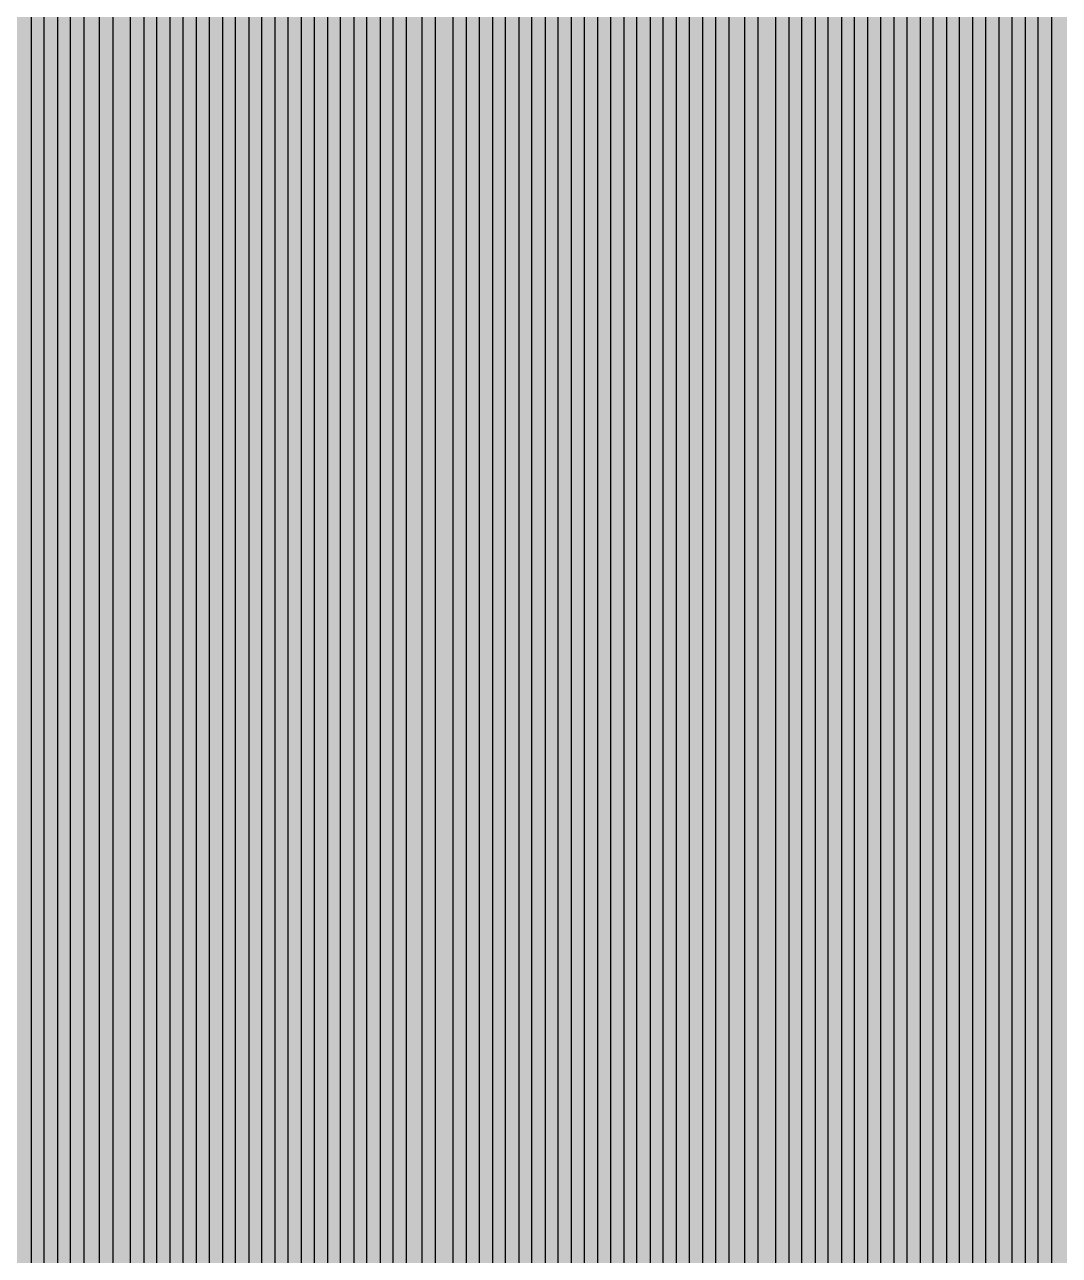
# Model space of a CAD drawing. Header units: metres. Extents: x -7240 to 10960, y -29667 to 1823.
# Drawn here: x 2694.5 to 2970.4, y -15233.6 to -14905.6 of the extents above; entities that cross this region are included whole.
import ezdxf

# ---------------------------------------------------------------- set-up
doc = ezdxf.new("R2010")
doc.units = ezdxf.units.M
doc.layers.add('Metal1', color=4, linetype='CONTINUOUS')
doc.layers.add('Polyimide', color=7, linetype='CONTINUOUS')

msp = doc.modelspace()

# ---------------------------------------------------------------- hatches: boundary and pattern name
at = {"layer": 'Polyimide'}
msp.add_hatch(color=7, dxfattribs=at).paths.add_polyline_path([(4088.45, -11806.89), (4098.72, -11851.21), (4115.58, -11893.47), (4138.63, -11932.7), (4167.35, -11967.99), (4201.08, -11998.53), (4239.03, -12023.62), (4280.35, -12042.68), (4349.18, -12073.73), (4413.2, -12113.76), (4471.26, -12162.04), (4522.3, -12217.69), (4565.39, -12279.7), (4599.74, -12346.94), (4624.73, -12418.19), (4639.91, -12492.16), (4645, -12567.5), (4639.91, -12642.84), (4624.73, -12716.8), (4599.74, -12788.06), (4565.39, -12855.3), (4522.3, -12917.31), (4471.26, -12972.96), (4413.2, -13021.24), (4349.18, -13061.27), (4280.35, -13092.32), (4239.03, -13111.38), (4201.08, -13136.47), (4167.35, -13167.01), (4138.63, -13202.3), (4115.58, -13241.52), (4098.72, -13283.78), (4088.45, -13328.11), (4085, -13373.48), (4085, -13567.5), (4099.45, -13861.55), (4142.64, -14152.77), (4214.18, -14438.35), (4313.36, -14715.55), (4439.24, -14981.69), (4590.59, -15234.21), (4765.97, -15470.68), (4963.68, -15688.82), (5181.82, -15886.53), (5418.29, -16061.91), (5670.81, -16213.26), (5936.95, -16339.14), (6214.15, -16438.32), (6499.73, -16509.85), (6790.95, -16553.05), (7085, -16567.5), (9960.38, -16567.5), (10038.79, -16571.35), (10116.45, -16582.87), (10192.6, -16601.95), (10266.52, -16628.4), (10337.49, -16661.96), (10404.83, -16702.32), (10467.89, -16749.09), (10526.06, -16801.81), (10578.78, -16859.98), (10625.55, -16923.04), (10665.91, -16990.38), (10699.48, -17061.35), (10725.93, -17135.27), (10745, -17211.43), (10756.52, -17289.08), (10760.38, -17367.5), (10760.38, -21957.3), (10721.61, -22012.91), (10685.97, -22070.59), (10653.58, -22130.14), (10624.53, -22191.39), (10598.92, -22254.16), (10576.82, -22318.25), (10558.3, -22383.46), (10543.41, -22449.6), (10532.21, -22516.46), (10524.72, -22583.84), (10520.97, -22651.53), (10520.97, -22719.32), (10524.72, -22787.01), (10532.21, -22854.38), (10543.41, -22921.24), (10558.3, -22987.38), (10576.82, -23052.6), (10598.92, -23116.68), (10624.53, -23179.45), (10653.58, -23240.71), (10685.97, -23300.26), (10721.61, -23357.93), (10760.38, -23413.54), (10760.38, -28667.5), (10756.52, -28745.91), (10745, -28823.57), (10725.93, -28899.73), (10699.48, -28973.65), (10665.91, -29044.62), (10625.55, -29111.96), (10578.78, -29175.01), (10526.06, -29233.19), (10467.89, -29285.91), (10404.83, -29332.68), (10337.49, -29373.04), (10266.52, -29406.6), (10192.6, -29433.05), (10116.45, -29452.13), (10038.79, -29463.65), (9960.38, -29467.5), (-6239.63, -29467.5), (-6318.04, -29463.65), (-6395.7, -29452.13), (-6471.85, -29433.05), (-6545.77, -29406.6), (-6616.74, -29373.04), (-6684.08, -29332.68), (-6747.14, -29285.91), (-6805.31, -29233.19), (-6858.03, -29175.01), (-6904.8, -29111.96), (-6945.16, -29044.62), (-6978.73, -28973.65), (-7005.18, -28899.73), (-7024.25, -28823.57), (-7035.77, -28745.91), (-7039.63, -28667.5), (-7039.63, -23426.32), (-6999.36, -23370.07), (-6962.33, -23311.63), (-6928.66, -23251.2), (-6898.45, -23188.96), (-6871.81, -23125.12), (-6848.81, -23059.88), (-6829.53, -22993.44), (-6814.04, -22926.02), (-6802.37, -22857.83), (-6794.57, -22789.09), (-6790.67, -22720.02), (-6790.67, -22650.84), (-6794.57, -22581.77), (-6802.37, -22513.03), (-6814.04, -22444.84), (-6829.53, -22377.42), (-6848.81, -22310.98), (-6871.81, -22245.74), (-6898.45, -22181.89), (-6928.66, -22119.66), (-6962.33, -22059.22), (-6999.36, -22000.79), (-7039.63, -21944.54), (-7039.63, -17367.5), (-7035.77, -17289.08), (-7024.25, -17211.43), (-7005.18, -17135.27), (-6978.73, -17061.35), (-6945.16, -16990.38), (-6904.8, -16923.04), (-6858.03, -16859.98), (-6805.31, -16801.81), (-6747.14, -16749.09), (-6684.08, -16702.32), (-6616.74, -16661.96), (-6545.77, -16628.4), (-6471.85, -16601.95), (-6395.7, -16582.87), (-6318.04, -16571.35), (-6239.63, -16567.5), (-3334, -16567.5), (-3039.95, -16553.05), (-2748.73, -16509.85), (-2463.15, -16438.32), (-2185.95, -16339.14), (-1919.81, -16213.26), (-1667.29, -16061.91), (-1430.82, -15886.53), (-1212.68, -15688.82), (-1014.97, -15470.68), (-839.59, -15234.21), (-688.24, -14981.69), (-562.36, -14715.55), (-463.18, -14438.35), (-391.64, -14152.77), (-348.45, -13861.55), (-334, -13567.5), (-334, -13373.48), (-337.45, -13328.11), (-347.72, -13283.78), (-364.58, -13241.52), (-387.63, -13202.3), (-416.35, -13167.01), (-450.08, -13136.47), (-488.03, -13111.38), (-529.35, -13092.32), (-529.35, -13092.32), (-598.18, -13061.27), (-662.2, -13021.24), (-720.26, -12972.96), (-771.3, -12917.31), (-814.39, -12855.3), (-848.74, -12788.06), (-873.73, -12716.8), (-888.91, -12642.84), (-894, -12567.5), (-888.91, -12492.16), (-873.73, -12418.19), (-848.74, -12346.94), (-814.39, -12279.7), (-771.3, -12217.69), (-720.26, -12162.04), (-662.2, -12113.76), (-598.18, -12073.73), (-529.35, -12042.68), (-488.03, -12023.62), (-450.08, -11998.53), (-416.35, -11967.99), (-387.63, -11932.7), (-364.58, -11893.47), (-347.72, -11851.21), (-337.45, -11806.89), (-334, -11761.52), (-334, -11074.31), (-337.45, -11028.94), (-347.72, -10984.62), (-364.58, -10942.36), (-387.63, -10903.13), (-416.35, -10867.84), (-450.08, -10837.3), (-488.03, -10812.21), (-529.35, -10793.16), (-529.35, -10793.16), (-598.18, -10762.1), (-662.2, -10722.07), (-720.26, -10673.8), (-771.3, -10618.15), (-814.39, -10556.13), (-848.74, -10488.89), (-873.73, -10417.64), (-888.91, -10343.67), (-894, -10268.33), (-888.91, -10192.99), (-873.73, -10119.03), (-848.74, -10047.77), (-814.39, -9980.53), (-771.3, -9918.52), (-720.26, -9862.87), (-662.2, -9814.59), (-598.18, -9774.56), (-529.35, -9743.51), (-488.03, -9724.45), (-450.08, -9699.36), (-416.35, -9668.82), (-387.63, -9633.53), (-364.58, -9594.31), (-347.72, -9552.05), (-337.45, -9507.72), (-334, -9462.35), (-334, -8775.14), (-337.45, -8729.78), (-347.72, -8685.45), (-364.58, -8643.19), (-387.63, -8603.96), (-416.35, -8568.68), (-450.08, -8538.14), (-488.03, -8513.05), (-529.35, -8493.99), (-529.35, -8493.99), (-598.18, -8462.94), (-662.2, -8422.91), (-720.26, -8374.63), (-771.3, -8318.98), (-814.39, -8256.97), (-848.74, -8189.73), (-873.73, -8118.47), (-888.91, -8044.5), (-894, -7969.17), (-888.91, -7893.83), (-873.73, -7819.86), (-848.74, -7748.61), (-814.39, -7681.36), (-771.3, -7619.35), (-720.26, -7563.7), (-662.2, -7515.42), (-598.18, -7475.4), (-529.35, -7444.34), (-529.35, -7444.34), (-488.03, -7425.28), (-450.08, -7400.2), (-416.35, -7369.66), (-387.63, -7334.37), (-364.58, -7295.14), (-347.72, -7252.88), (-337.45, -7208.56), (-334, -7163.19), (-334, -6475.98), (-337.45, -6430.61), (-347.72, -6386.29), (-364.58, -6344.02), (-387.63, -6304.8), (-416.35, -6269.51), (-450.08, -6238.97), (-488.03, -6213.88), (-529.35, -6194.82), (-529.35, -6194.82), (-598.18, -6163.77), (-662.2, -6123.74), (-720.26, -6075.46), (-771.3, -6019.81), (-814.39, -5957.8), (-848.74, -5890.56), (-873.73, -5819.31), (-888.91, -5745.34), (-894, -5670), (-888.91, -5594.66), (-873.73, -5520.69), (-848.74, -5449.44), (-814.39, -5382.2), (-771.3, -5320.19), (-720.26, -5264.54), (-662.2, -5216.26), (-598.18, -5176.23), (-529.35, -5145.18), (-529.35, -5145.18), (-488.03, -5126.12), (-450.08, -5101.03), (-416.35, -5070.49), (-387.63, -5035.2), (-364.58, -4995.98), (-347.72, -4953.71), (-337.45, -4909.39), (-334, -4864.02), (-334, 380), (-334, 1522.5), (-289, 1522.5), (-288.78, 1515.63), (-288.1, 1508.79), (-286.98, 1502.02), (-285.42, 1495.32), (-283.43, 1488.75), (-281.01, 1482.32), (-278.17, 1476.06), (-274.93, 1470), (-271.3, 1464.17), (-267.3, 1458.58), (-262.94, 1453.27), (-258.25, 1448.25), (-253.23, 1443.56), (-247.92, 1439.2), (-242.33, 1435.2), (-236.5, 1431.57), (-230.44, 1428.33), (-224.18, 1425.49), (-217.75, 1423.07), (-211.18, 1421.08), (-204.48, 1419.52), (-197.71, 1418.4), (-190.87, 1417.72), (-184, 1417.5), (-177.13, 1417.72), (-170.29, 1418.4), (-163.52, 1419.52), (-156.82, 1421.08), (-150.25, 1423.07), (-143.82, 1425.49), (-137.56, 1428.33), (-131.5, 1431.57), (-125.67, 1435.2), (-120.08, 1439.2), (-114.77, 1443.56), (-109.75, 1448.25), (-105.06, 1453.27), (-100.7, 1458.58), (-96.7, 1464.17), (-93.07, 1470), (-89.83, 1476.06), (-86.99, 1482.32), (-84.57, 1488.75), (-82.58, 1495.32), (-81.02, 1502.02), (-79.9, 1508.79), (-79.22, 1515.63), (-79, 1522.5), (1786, 1522.5), (3835, 1522.5), (3835.21, 1529.04), (3835.86, 1535.55), (3836.92, 1542.01), (3838.41, 1548.38), (3840.31, 1554.64), (3842.61, 1560.77), (3845.31, 1566.73), (3848.4, 1572.5), (3851.85, 1578.06), (3855.66, 1583.38), (3859.82, 1588.43), (3864.29, 1593.21), (3869.07, 1597.68), (3874.12, 1601.84), (3879.44, 1605.65), (3885, 1609.1), (3890.77, 1612.19), (3896.73, 1614.89), (3902.86, 1617.19), (3909.12, 1619.09), (3915.49, 1620.58), (3921.95, 1621.64), (3928.46, 1622.29), (3935, 1622.5), (3941.54, 1622.29), (3948.05, 1621.64), (3954.51, 1620.58), (3960.88, 1619.09), (3967.14, 1617.19), (3973.27, 1614.89), (3979.23, 1612.19), (3985, 1609.1), (3990.56, 1605.65), (3995.88, 1601.84), (4000.93, 1597.68), (4005.71, 1593.21), (4010.18, 1588.43), (4014.34, 1583.38), (4018.15, 1578.06), (4021.6, 1572.5), (4024.69, 1566.73), (4027.39, 1560.77), (4029.69, 1554.64), (4031.59, 1548.38), (4033.08, 1542.01), (4034.14, 1535.55), (4034.79, 1529.04), (4035, 1522.5), (4085, 1522.5), (4085, 380), (4085, 330), (4085, -4864.02), (4088.45, -4909.39), (4098.72, -4953.71), (4115.58, -4995.98), (4138.63, -5035.2), (4167.35, -5070.49), (4201.08, -5101.03), (4239.03, -5126.12), (4280.35, -5145.18), (4280.35, -5145.18), (4349.18, -5176.23), (4413.2, -5216.26), (4471.26, -5264.54), (4522.3, -5320.19), (4565.39, -5382.2), (4599.74, -5449.44), (4624.73, -5520.69), (4639.91, -5594.66), (4645, -5670), (4639.91, -5745.34), (4624.73, -5819.31), (4599.74, -5890.56), (4565.39, -5957.8), (4522.3, -6019.81), (4471.26, -6075.46), (4413.2, -6123.74), (4349.18, -6163.77), (4280.35, -6194.82), (4239.03, -6213.88), (4201.08, -6238.97), (4167.35, -6269.51), (4138.63, -6304.8), (4115.58, -6344.02), (4098.72, -6386.29), (4088.45, -6430.61), (4085, -6475.98), (4085, -11761.52), (4088.45, -11806.89)])

# ---------------------------------------------------------------- linework, layer by layer
at = {"layer": 'Metal1'}
for points in [[(2696.25, -14889.99), (2696.25, -14912.85), (2696.25, -14935.71), (2696.25, -14958.56), (2696.25, -14981.42), (2696.25, -15004.28), (2696.25, -15027.13), (2696.25, -15049.99), (2696.25, -15072.85), (2696.25, -15095.7), (2696.25, -15118.56), (2696.25, -15141.42), (2696.25, -15164.27), (2696.25, -15187.13), (2696.25, -15209.99), (2696.25, -15232.85), (2696.25, -15255.7)], [(2699.75, -15255.7), (2699.75, -15232.85), (2699.75, -15209.99), (2699.75, -15187.13), (2699.75, -15164.27), (2699.75, -15141.42), (2699.75, -15118.56), (2699.75, -15095.7), (2699.75, -15072.85), (2699.75, -15049.99), (2699.75, -15027.13), (2699.75, -15004.28), (2699.75, -14981.42), (2699.75, -14958.56), (2699.75, -14935.71), (2699.75, -14912.85), (2699.75, -14889.99)], [(2703.25, -14889.99), (2703.25, -14912.85), (2703.25, -14935.71), (2703.25, -14958.56), (2703.25, -14981.42), (2703.25, -15004.28), (2703.25, -15027.13), (2703.25, -15049.99), (2703.25, -15072.85), (2703.25, -15095.7), (2703.25, -15118.56), (2703.25, -15141.42), (2703.25, -15164.27), (2703.25, -15187.13), (2703.25, -15209.99), (2703.25, -15232.85), (2703.25, -15255.7)], [(2706.75, -15255.7), (2706.75, -15232.85), (2706.75, -15209.99), (2706.75, -15187.13), (2706.75, -15164.27), (2706.75, -15141.42), (2706.75, -15118.56), (2706.75, -15095.7), (2706.75, -15072.85), (2706.75, -15049.99), (2706.75, -15027.13), (2706.75, -15004.28), (2706.75, -14981.42), (2706.75, -14958.56), (2706.75, -14935.71), (2706.75, -14912.85), (2706.75, -14889.99)], [(2710.25, -14889.99), (2710.25, -14912.85), (2710.25, -14935.71), (2710.25, -14958.56), (2710.25, -14981.42), (2710.25, -15004.28), (2710.25, -15027.13), (2710.25, -15049.99), (2710.25, -15072.85), (2710.25, -15095.7), (2710.25, -15118.56), (2710.25, -15141.42), (2710.25, -15164.27), (2710.25, -15187.13), (2710.25, -15209.99), (2710.25, -15232.85), (2710.25, -15255.7)], [(2714.5, -15255.7), (2714.5, -15232.85), (2714.5, -15209.99), (2714.5, -15187.13), (2714.5, -15164.27), (2714.5, -15141.42), (2714.5, -15118.56), (2714.5, -15095.7), (2714.5, -15072.85), (2714.5, -15049.99), (2714.5, -15027.13), (2714.5, -15004.28), (2714.5, -14981.42), (2714.5, -14958.56), (2714.5, -14935.71), (2714.5, -14912.85), (2714.5, -14889.99)], [(2718, -14889.99), (2718, -14912.85), (2718, -14935.71), (2718, -14958.56), (2718, -14981.42), (2718, -15004.28), (2718, -15027.13), (2718, -15049.99), (2718, -15072.85), (2718, -15095.7), (2718, -15118.56), (2718, -15141.42), (2718, -15164.27), (2718, -15187.13), (2718, -15209.99), (2718, -15232.85), (2718, -15255.7)], [(2722.75, -15255.7), (2722.75, -15232.85), (2722.75, -15209.99), (2722.75, -15187.13), (2722.75, -15164.27), (2722.75, -15141.42), (2722.75, -15118.56), (2722.75, -15095.7), (2722.75, -15072.85), (2722.75, -15049.99), (2722.75, -15027.13), (2722.75, -15004.28), (2722.75, -14981.42), (2722.75, -14958.56), (2722.75, -14935.71), (2722.75, -14912.85), (2722.75, -14889.99)], [(2726.25, -14889.99), (2726.25, -14912.85), (2726.25, -14935.71), (2726.25, -14958.56), (2726.25, -14981.42), (2726.25, -15004.28), (2726.25, -15027.13), (2726.25, -15049.99), (2726.25, -15072.85), (2726.25, -15095.7), (2726.25, -15118.56), (2726.25, -15141.42), (2726.25, -15164.27), (2726.25, -15187.13), (2726.25, -15209.99), (2726.25, -15232.85), (2726.25, -15255.7)], [(2729.75, -15255.7), (2729.75, -15232.85), (2729.75, -15209.99), (2729.75, -15187.13), (2729.75, -15164.27), (2729.75, -15141.42), (2729.75, -15118.56), (2729.75, -15095.7), (2729.75, -15072.85), (2729.75, -15049.99), (2729.75, -15027.13), (2729.75, -15004.28), (2729.75, -14981.42), (2729.75, -14958.56), (2729.75, -14935.71), (2729.75, -14912.85), (2729.75, -14889.99)], [(2733.25, -14889.99), (2733.25, -14912.85), (2733.25, -14935.71), (2733.25, -14958.56), (2733.25, -14981.42), (2733.25, -15004.28), (2733.25, -15027.13), (2733.25, -15049.99), (2733.25, -15072.85), (2733.25, -15095.7), (2733.25, -15118.56), (2733.25, -15141.42), (2733.25, -15164.27), (2733.25, -15187.13), (2733.25, -15209.99), (2733.25, -15232.85), (2733.25, -15255.7)], [(2736.75, -15255.7), (2736.75, -15232.85), (2736.75, -15209.99), (2736.75, -15187.13), (2736.75, -15164.27), (2736.75, -15141.42), (2736.75, -15118.56), (2736.75, -15095.7), (2736.75, -15072.85), (2736.75, -15049.99), (2736.75, -15027.13), (2736.75, -15004.28), (2736.75, -14981.42), (2736.75, -14958.56), (2736.75, -14935.71), (2736.75, -14912.85), (2736.75, -14889.99)], [(2740.25, -14889.99), (2740.25, -14912.85), (2740.25, -14935.71), (2740.25, -14958.56), (2740.25, -14981.42), (2740.25, -15004.28), (2740.25, -15027.13), (2740.25, -15049.99), (2740.25, -15072.85), (2740.25, -15095.7), (2740.25, -15118.56), (2740.25, -15141.42), (2740.25, -15164.27), (2740.25, -15187.13), (2740.25, -15209.99), (2740.25, -15232.85), (2740.25, -15255.7)], [(2743.75, -15255.7), (2743.75, -15232.85), (2743.75, -15209.99), (2743.75, -15187.13), (2743.75, -15164.27), (2743.75, -15141.42), (2743.75, -15118.56), (2743.75, -15095.7), (2743.75, -15072.85), (2743.75, -15049.99), (2743.75, -15027.13), (2743.75, -15004.28), (2743.75, -14981.42), (2743.75, -14958.56), (2743.75, -14935.71), (2743.75, -14912.85), (2743.75, -14889.99)], [(2747.25, -14889.99), (2747.25, -14912.85), (2747.25, -14935.71), (2747.25, -14958.56), (2747.25, -14981.42), (2747.25, -15004.28), (2747.25, -15027.13), (2747.25, -15049.99), (2747.25, -15072.85), (2747.25, -15095.7), (2747.25, -15118.56), (2747.25, -15141.42), (2747.25, -15164.27), (2747.25, -15187.13), (2747.25, -15209.99), (2747.25, -15232.85), (2747.25, -15255.7)], [(2750.75, -15255.7), (2750.75, -15232.85), (2750.75, -15209.99), (2750.75, -15187.13), (2750.75, -15164.27), (2750.75, -15141.42), (2750.75, -15118.56), (2750.75, -15095.7), (2750.75, -15072.85), (2750.75, -15049.99), (2750.75, -15027.13), (2750.75, -15004.28), (2750.75, -14981.42), (2750.75, -14958.56), (2750.75, -14935.71), (2750.75, -14912.85), (2750.75, -14889.99)], [(2754.25, -14889.99), (2754.25, -14912.85), (2754.25, -14935.71), (2754.25, -14958.56), (2754.25, -14981.42), (2754.25, -15004.28), (2754.25, -15027.13), (2754.25, -15049.99), (2754.25, -15072.85), (2754.25, -15095.7), (2754.25, -15118.56), (2754.25, -15141.42), (2754.25, -15164.27), (2754.25, -15187.13), (2754.25, -15209.99), (2754.25, -15232.85), (2754.25, -15255.7)], [(2757.75, -15255.7), (2757.75, -15232.85), (2757.75, -15209.99), (2757.75, -15187.13), (2757.75, -15164.27), (2757.75, -15141.42), (2757.75, -15118.56), (2757.75, -15095.7), (2757.75, -15072.85), (2757.75, -15049.99), (2757.75, -15027.13), (2757.75, -15004.28), (2757.75, -14981.42), (2757.75, -14958.56), (2757.75, -14935.71), (2757.75, -14912.85), (2757.75, -14889.99)], [(2761.25, -14889.99), (2761.25, -14912.85), (2761.25, -14935.71), (2761.25, -14958.56), (2761.25, -14981.42), (2761.25, -15004.28), (2761.25, -15027.13), (2761.25, -15049.99), (2761.25, -15072.85), (2761.25, -15095.7), (2761.25, -15118.56), (2761.25, -15141.42), (2761.25, -15164.27), (2761.25, -15187.13), (2761.25, -15209.99), (2761.25, -15232.85), (2761.25, -15255.7)], [(2764.75, -15255.7), (2764.75, -15232.85), (2764.75, -15209.99), (2764.75, -15187.13), (2764.75, -15164.27), (2764.75, -15141.42), (2764.75, -15118.56), (2764.75, -15095.7), (2764.75, -15072.85), (2764.75, -15049.99), (2764.75, -15027.13), (2764.75, -15004.28), (2764.75, -14981.42), (2764.75, -14958.56), (2764.75, -14935.71), (2764.75, -14912.85), (2764.75, -14889.99)], [(2768.25, -14889.99), (2768.25, -14912.85), (2768.25, -14935.71), (2768.25, -14958.56), (2768.25, -14981.42), (2768.25, -15004.28), (2768.25, -15027.13), (2768.25, -15049.99), (2768.25, -15072.85), (2768.25, -15095.7), (2768.25, -15118.56), (2768.25, -15141.42), (2768.25, -15164.27), (2768.25, -15187.13), (2768.25, -15209.99), (2768.25, -15232.85), (2768.25, -15255.7)], [(2771.75, -15255.7), (2771.75, -15232.85), (2771.75, -15209.99), (2771.75, -15187.13), (2771.75, -15164.27), (2771.75, -15141.42), (2771.75, -15118.56), (2771.75, -15095.7), (2771.75, -15072.85), (2771.75, -15049.99), (2771.75, -15027.13), (2771.75, -15004.28), (2771.75, -14981.42), (2771.75, -14958.56), (2771.75, -14935.71), (2771.75, -14912.85), (2771.75, -14889.99)], [(2775.25, -14889.99), (2775.25, -14912.85), (2775.25, -14935.71), (2775.25, -14958.56), (2775.25, -14981.42), (2775.25, -15004.28), (2775.25, -15027.13), (2775.25, -15049.99), (2775.25, -15072.85), (2775.25, -15095.7), (2775.25, -15118.56), (2775.25, -15141.42), (2775.25, -15164.27), (2775.25, -15187.13), (2775.25, -15209.99), (2775.25, -15232.85), (2775.25, -15255.7)], [(2778.75, -15255.7), (2778.75, -15232.85), (2778.75, -15209.99), (2778.75, -15187.13), (2778.75, -15164.27), (2778.75, -15141.42), (2778.75, -15118.56), (2778.75, -15095.7), (2778.75, -15072.85), (2778.75, -15049.99), (2778.75, -15027.13), (2778.75, -15004.28), (2778.75, -14981.42), (2778.75, -14958.56), (2778.75, -14935.71), (2778.75, -14912.85), (2778.75, -14889.99)], [(2782.25, -14889.99), (2782.25, -14912.85), (2782.25, -14935.71), (2782.25, -14958.56), (2782.25, -14981.42), (2782.25, -15004.28), (2782.25, -15027.13), (2782.25, -15049.99), (2782.25, -15072.85), (2782.25, -15095.7), (2782.25, -15118.56), (2782.25, -15141.42), (2782.25, -15164.27), (2782.25, -15187.13), (2782.25, -15209.99), (2782.25, -15232.85), (2782.25, -15255.7)], [(2785.75, -15255.7), (2785.75, -15232.85), (2785.75, -15209.99), (2785.75, -15187.13), (2785.75, -15164.27), (2785.75, -15141.42), (2785.75, -15118.56), (2785.75, -15095.7), (2785.75, -15072.85), (2785.75, -15049.99), (2785.75, -15027.13), (2785.75, -15004.28), (2785.75, -14981.42), (2785.75, -14958.56), (2785.75, -14935.71), (2785.75, -14912.85), (2785.75, -14889.99)], [(2789.25, -14889.99), (2789.25, -14912.85), (2789.25, -14935.71), (2789.25, -14958.56), (2789.25, -14981.42), (2789.25, -15004.28), (2789.25, -15027.13), (2789.25, -15049.99), (2789.25, -15072.85), (2789.25, -15095.7), (2789.25, -15118.56), (2789.25, -15141.42), (2789.25, -15164.27), (2789.25, -15187.13), (2789.25, -15209.99), (2789.25, -15232.85), (2789.25, -15255.7)], [(2792.75, -15255.7), (2792.75, -15232.85), (2792.75, -15209.99), (2792.75, -15187.13), (2792.75, -15164.27), (2792.75, -15141.42), (2792.75, -15118.56), (2792.75, -15095.7), (2792.75, -15072.85), (2792.75, -15049.99), (2792.75, -15027.13), (2792.75, -15004.28), (2792.75, -14981.42), (2792.75, -14958.56), (2792.75, -14935.71), (2792.75, -14912.85), (2792.75, -14889.99)], [(2796.25, -14889.99), (2796.25, -14912.85), (2796.25, -14935.71), (2796.25, -14958.56), (2796.25, -14981.42), (2796.25, -15004.28), (2796.25, -15027.13), (2796.25, -15049.99), (2796.25, -15072.85), (2796.25, -15095.7), (2796.25, -15118.56), (2796.25, -15141.42), (2796.25, -15164.27), (2796.25, -15187.13), (2796.25, -15209.99), (2796.25, -15232.85), (2796.25, -15255.7)], [(2800.5, -15255.7), (2800.5, -15232.85), (2800.5, -15209.99), (2800.5, -15187.13), (2800.5, -15164.27), (2800.5, -15141.42), (2800.5, -15118.56), (2800.5, -15095.7), (2800.5, -15072.85), (2800.5, -15049.99), (2800.5, -15027.13), (2800.5, -15004.28), (2800.5, -14981.42), (2800.5, -14958.56), (2800.5, -14935.71), (2800.5, -14912.85), (2800.5, -14889.99)], [(2804, -14889.99), (2804, -14912.85), (2804, -14935.71), (2804, -14958.56), (2804, -14981.42), (2804, -15004.28), (2804, -15027.13), (2804, -15049.99), (2804, -15072.85), (2804, -15095.7), (2804, -15118.56), (2804, -15141.42), (2804, -15164.27), (2804, -15187.13), (2804, -15209.99), (2804, -15232.85), (2804, -15255.7)], [(2808.75, -15255.7), (2808.75, -15232.85), (2808.75, -15209.99), (2808.75, -15187.13), (2808.75, -15164.27), (2808.75, -15141.42), (2808.75, -15118.56), (2808.75, -15095.7), (2808.75, -15072.85), (2808.75, -15049.99), (2808.75, -15027.13), (2808.75, -15004.28), (2808.75, -14981.42), (2808.75, -14958.56), (2808.75, -14935.71), (2808.75, -14912.85), (2808.75, -14889.99)], [(2812.25, -14889.99), (2812.25, -14912.85), (2812.25, -14935.71), (2812.25, -14958.56), (2812.25, -14981.42), (2812.25, -15004.28), (2812.25, -15027.13), (2812.25, -15049.99), (2812.25, -15072.85), (2812.25, -15095.7), (2812.25, -15118.56), (2812.25, -15141.42), (2812.25, -15164.27), (2812.25, -15187.13), (2812.25, -15209.99), (2812.25, -15232.85), (2812.25, -15255.7)], [(2815.75, -15255.7), (2815.75, -15232.85), (2815.75, -15209.99), (2815.75, -15187.13), (2815.75, -15164.27), (2815.75, -15141.42), (2815.75, -15118.56), (2815.75, -15095.7), (2815.75, -15072.85), (2815.75, -15049.99), (2815.75, -15027.13), (2815.75, -15004.28), (2815.75, -14981.42), (2815.75, -14958.56), (2815.75, -14935.71), (2815.75, -14912.85), (2815.75, -14889.99)], [(2819.25, -14889.99), (2819.25, -14912.85), (2819.25, -14935.71), (2819.25, -14958.56), (2819.25, -14981.42), (2819.25, -15004.28), (2819.25, -15027.13), (2819.25, -15049.99), (2819.25, -15072.85), (2819.25, -15095.7), (2819.25, -15118.56), (2819.25, -15141.42), (2819.25, -15164.27), (2819.25, -15187.13), (2819.25, -15209.99), (2819.25, -15232.85), (2819.25, -15255.7)], [(2822.75, -15255.7), (2822.75, -15232.85), (2822.75, -15209.99), (2822.75, -15187.13), (2822.75, -15164.27), (2822.75, -15141.42), (2822.75, -15118.56), (2822.75, -15095.7), (2822.75, -15072.85), (2822.75, -15049.99), (2822.75, -15027.13), (2822.75, -15004.28), (2822.75, -14981.42), (2822.75, -14958.56), (2822.75, -14935.71), (2822.75, -14912.85), (2822.75, -14889.99)], [(2826.25, -14889.99), (2826.25, -14912.85), (2826.25, -14935.71), (2826.25, -14958.56), (2826.25, -14981.42), (2826.25, -15004.28), (2826.25, -15027.13), (2826.25, -15049.99), (2826.25, -15072.85), (2826.25, -15095.7), (2826.25, -15118.56), (2826.25, -15141.42), (2826.25, -15164.27), (2826.25, -15187.13), (2826.25, -15209.99), (2826.25, -15232.85), (2826.25, -15255.7)], [(2829.75, -15255.7), (2829.75, -15232.85), (2829.75, -15209.99), (2829.75, -15187.13), (2829.75, -15164.27), (2829.75, -15141.42), (2829.75, -15118.56), (2829.75, -15095.7), (2829.75, -15072.85), (2829.75, -15049.99), (2829.75, -15027.13), (2829.75, -15004.28), (2829.75, -14981.42), (2829.75, -14958.56), (2829.75, -14935.71), (2829.75, -14912.85), (2829.75, -14889.99)], [(2833.25, -14889.99), (2833.25, -14912.85), (2833.25, -14935.71), (2833.25, -14958.56), (2833.25, -14981.42), (2833.25, -15004.28), (2833.25, -15027.13), (2833.25, -15049.99), (2833.25, -15072.85), (2833.25, -15095.7), (2833.25, -15118.56), (2833.25, -15141.42), (2833.25, -15164.27), (2833.25, -15187.13), (2833.25, -15209.99), (2833.25, -15232.85), (2833.25, -15255.7)], [(2836.75, -15255.7), (2836.75, -15232.85), (2836.75, -15209.99), (2836.75, -15187.13), (2836.75, -15164.27), (2836.75, -15141.42), (2836.75, -15118.56), (2836.75, -15095.7), (2836.75, -15072.85), (2836.75, -15049.99), (2836.75, -15027.13), (2836.75, -15004.28), (2836.75, -14981.42), (2836.75, -14958.56), (2836.75, -14935.71), (2836.75, -14912.85), (2836.75, -14889.99)], [(2840.25, -14889.99), (2840.25, -14912.85), (2840.25, -14935.71), (2840.25, -14958.56), (2840.25, -14981.42), (2840.25, -15004.28), (2840.25, -15027.13), (2840.25, -15049.99), (2840.25, -15072.85), (2840.25, -15095.7), (2840.25, -15118.56), (2840.25, -15141.42), (2840.25, -15164.27), (2840.25, -15187.13), (2840.25, -15209.99), (2840.25, -15232.85), (2840.25, -15255.7)], [(2843.75, -15255.7), (2843.75, -15232.85), (2843.75, -15209.99), (2843.75, -15187.13), (2843.75, -15164.27), (2843.75, -15141.42), (2843.75, -15118.56), (2843.75, -15095.7), (2843.75, -15072.85), (2843.75, -15049.99), (2843.75, -15027.13), (2843.75, -15004.28), (2843.75, -14981.42), (2843.75, -14958.56), (2843.75, -14935.71), (2843.75, -14912.85), (2843.75, -14889.99)], [(2847.25, -14889.99), (2847.25, -14912.85), (2847.25, -14935.71), (2847.25, -14958.56), (2847.25, -14981.42), (2847.25, -15004.28), (2847.25, -15027.13), (2847.25, -15049.99), (2847.25, -15072.85), (2847.25, -15095.7), (2847.25, -15118.56), (2847.25, -15141.42), (2847.25, -15164.27), (2847.25, -15187.13), (2847.25, -15209.99), (2847.25, -15232.85), (2847.25, -15255.7)], [(2850.75, -15255.7), (2850.75, -15232.85), (2850.75, -15209.99), (2850.75, -15187.13), (2850.75, -15164.27), (2850.75, -15141.42), (2850.75, -15118.56), (2850.75, -15095.7), (2850.75, -15072.85), (2850.75, -15049.99), (2850.75, -15027.13), (2850.75, -15004.28), (2850.75, -14981.42), (2850.75, -14958.56), (2850.75, -14935.71), (2850.75, -14912.85), (2850.75, -14889.99)], [(2854.25, -14889.99), (2854.25, -14912.85), (2854.25, -14935.71), (2854.25, -14958.56), (2854.25, -14981.42), (2854.25, -15004.28), (2854.25, -15027.13), (2854.25, -15049.99), (2854.25, -15072.85), (2854.25, -15095.7), (2854.25, -15118.56), (2854.25, -15141.42), (2854.25, -15164.27), (2854.25, -15187.13), (2854.25, -15209.99), (2854.25, -15232.85), (2854.25, -15255.7)], [(2857.75, -15255.7), (2857.75, -15232.85), (2857.75, -15209.99), (2857.75, -15187.13), (2857.75, -15164.27), (2857.75, -15141.42), (2857.75, -15118.56), (2857.75, -15095.7), (2857.75, -15072.85), (2857.75, -15049.99), (2857.75, -15027.13), (2857.75, -15004.28), (2857.75, -14981.42), (2857.75, -14958.56), (2857.75, -14935.71), (2857.75, -14912.85), (2857.75, -14889.99)], [(2861.25, -14889.99), (2861.25, -14912.85), (2861.25, -14935.71), (2861.25, -14958.56), (2861.25, -14981.42), (2861.25, -15004.28), (2861.25, -15027.13), (2861.25, -15049.99), (2861.25, -15072.85), (2861.25, -15095.7), (2861.25, -15118.56), (2861.25, -15141.42), (2861.25, -15164.27), (2861.25, -15187.13), (2861.25, -15209.99), (2861.25, -15232.85), (2861.25, -15255.7)], [(2864.75, -15255.7), (2864.75, -15232.85), (2864.75, -15209.99), (2864.75, -15187.13), (2864.75, -15164.27), (2864.75, -15141.42), (2864.75, -15118.56), (2864.75, -15095.7), (2864.75, -15072.85), (2864.75, -15049.99), (2864.75, -15027.13), (2864.75, -15004.28), (2864.75, -14981.42), (2864.75, -14958.56), (2864.75, -14935.71), (2864.75, -14912.85), (2864.75, -14889.99)], [(2868.25, -14889.99), (2868.25, -14912.85), (2868.25, -14935.71), (2868.25, -14958.56), (2868.25, -14981.42), (2868.25, -15004.28), (2868.25, -15027.13), (2868.25, -15049.99), (2868.25, -15072.85), (2868.25, -15095.7), (2868.25, -15118.56), (2868.25, -15141.42), (2868.25, -15164.27), (2868.25, -15187.13), (2868.25, -15209.99), (2868.25, -15232.85), (2868.25, -15255.7)], [(2871.75, -15255.7), (2871.75, -15232.85), (2871.75, -15209.99), (2871.75, -15187.13), (2871.75, -15164.27), (2871.75, -15141.42), (2871.75, -15118.56), (2871.75, -15095.7), (2871.75, -15072.85), (2871.75, -15049.99), (2871.75, -15027.13), (2871.75, -15004.28), (2871.75, -14981.42), (2871.75, -14958.56), (2871.75, -14935.71), (2871.75, -14912.85), (2871.75, -14889.99)], [(2875.25, -14889.99), (2875.25, -14912.85), (2875.25, -14935.71), (2875.25, -14958.56), (2875.25, -14981.42), (2875.25, -15004.28), (2875.25, -15027.13), (2875.25, -15049.99), (2875.25, -15072.85), (2875.25, -15095.7), (2875.25, -15118.56), (2875.25, -15141.42), (2875.25, -15164.27), (2875.25, -15187.13), (2875.25, -15209.99), (2875.25, -15232.85), (2875.25, -15255.7)], [(2878.75, -15255.7), (2878.75, -15232.85), (2878.75, -15209.99), (2878.75, -15187.13), (2878.75, -15164.27), (2878.75, -15141.42), (2878.75, -15118.56), (2878.75, -15095.7), (2878.75, -15072.85), (2878.75, -15049.99), (2878.75, -15027.13), (2878.75, -15004.28), (2878.75, -14981.42), (2878.75, -14958.56), (2878.75, -14935.71), (2878.75, -14912.85), (2878.75, -14889.99)], [(2882.25, -14889.99), (2882.25, -14912.85), (2882.25, -14935.71), (2882.25, -14958.56), (2882.25, -14981.42), (2882.25, -15004.28), (2882.25, -15027.13), (2882.25, -15049.99), (2882.25, -15072.85), (2882.25, -15095.7), (2882.25, -15118.56), (2882.25, -15141.42), (2882.25, -15164.27), (2882.25, -15187.13), (2882.25, -15209.99), (2882.25, -15232.85), (2882.25, -15255.7)], [(2886.5, -15255.7), (2886.5, -15232.85), (2886.5, -15209.99), (2886.5, -15187.13), (2886.5, -15164.27), (2886.5, -15141.42), (2886.5, -15118.56), (2886.5, -15095.7), (2886.5, -15072.85), (2886.5, -15049.99), (2886.5, -15027.13), (2886.5, -15004.28), (2886.5, -14981.42), (2886.5, -14958.56), (2886.5, -14935.71), (2886.5, -14912.85), (2886.5, -14889.99)], [(2890, -14889.99), (2890, -14912.85), (2890, -14935.71), (2890, -14958.56), (2890, -14981.42), (2890, -15004.28), (2890, -15027.13), (2890, -15049.99), (2890, -15072.85), (2890, -15095.7), (2890, -15118.56), (2890, -15141.42), (2890, -15164.27), (2890, -15187.13), (2890, -15209.99), (2890, -15232.85), (2890, -15255.7)], [(2894.75, -15255.7), (2894.75, -15232.85), (2894.75, -15209.99), (2894.75, -15187.13), (2894.75, -15164.27), (2894.75, -15141.42), (2894.75, -15118.56), (2894.75, -15095.7), (2894.75, -15072.85), (2894.75, -15049.99), (2894.75, -15027.13), (2894.75, -15004.28), (2894.75, -14981.42), (2894.75, -14958.56), (2894.75, -14935.71), (2894.75, -14912.85), (2894.75, -14889.99)], [(2898.25, -14889.99), (2898.25, -14912.85), (2898.25, -14935.71), (2898.25, -14958.56), (2898.25, -14981.42), (2898.25, -15004.28), (2898.25, -15027.13), (2898.25, -15049.99), (2898.25, -15072.85), (2898.25, -15095.7), (2898.25, -15118.56), (2898.25, -15141.42), (2898.25, -15164.27), (2898.25, -15187.13), (2898.25, -15209.99), (2898.25, -15232.85), (2898.25, -15255.7)], [(2901.75, -15255.7), (2901.75, -15232.85), (2901.75, -15209.99), (2901.75, -15187.13), (2901.75, -15164.27), (2901.75, -15141.42), (2901.75, -15118.56), (2901.75, -15095.7), (2901.75, -15072.85), (2901.75, -15049.99), (2901.75, -15027.13), (2901.75, -15004.28), (2901.75, -14981.42), (2901.75, -14958.56), (2901.75, -14935.71), (2901.75, -14912.85), (2901.75, -14889.99)], [(2905.25, -14889.99), (2905.25, -14912.85), (2905.25, -14935.71), (2905.25, -14958.56), (2905.25, -14981.42), (2905.25, -15004.28), (2905.25, -15027.13), (2905.25, -15049.99), (2905.25, -15072.85), (2905.25, -15095.7), (2905.25, -15118.56), (2905.25, -15141.42), (2905.25, -15164.27), (2905.25, -15187.13), (2905.25, -15209.99), (2905.25, -15232.85), (2905.25, -15255.7)], [(2908.75, -15255.7), (2908.75, -15232.85), (2908.75, -15209.99), (2908.75, -15187.13), (2908.75, -15164.27), (2908.75, -15141.42), (2908.75, -15118.56), (2908.75, -15095.7), (2908.75, -15072.85), (2908.75, -15049.99), (2908.75, -15027.13), (2908.75, -15004.28), (2908.75, -14981.42), (2908.75, -14958.56), (2908.75, -14935.71), (2908.75, -14912.85), (2908.75, -14889.99)], [(2912.25, -14889.99), (2912.25, -14912.85), (2912.25, -14935.71), (2912.25, -14958.56), (2912.25, -14981.42), (2912.25, -15004.28), (2912.25, -15027.13), (2912.25, -15049.99), (2912.25, -15072.85), (2912.25, -15095.7), (2912.25, -15118.56), (2912.25, -15141.42), (2912.25, -15164.27), (2912.25, -15187.13), (2912.25, -15209.99), (2912.25, -15232.85), (2912.25, -15255.7)], [(2915.75, -15255.7), (2915.75, -15232.85), (2915.75, -15209.99), (2915.75, -15187.13), (2915.75, -15164.27), (2915.75, -15141.42), (2915.75, -15118.56), (2915.75, -15095.7), (2915.75, -15072.85), (2915.75, -15049.99), (2915.75, -15027.13), (2915.75, -15004.28), (2915.75, -14981.42), (2915.75, -14958.56), (2915.75, -14935.71), (2915.75, -14912.85), (2915.75, -14889.99)], [(2919.25, -14889.99), (2919.25, -14912.85), (2919.25, -14935.71), (2919.25, -14958.56), (2919.25, -14981.42), (2919.25, -15004.28), (2919.25, -15027.13), (2919.25, -15049.99), (2919.25, -15072.85), (2919.25, -15095.7), (2919.25, -15118.56), (2919.25, -15141.42), (2919.25, -15164.27), (2919.25, -15187.13), (2919.25, -15209.99), (2919.25, -15232.85), (2919.25, -15255.7)], [(2922.75, -15255.7), (2922.75, -15232.85), (2922.75, -15209.99), (2922.75, -15187.13), (2922.75, -15164.27), (2922.75, -15141.42), (2922.75, -15118.56), (2922.75, -15095.7), (2922.75, -15072.85), (2922.75, -15049.99), (2922.75, -15027.13), (2922.75, -15004.28), (2922.75, -14981.42), (2922.75, -14958.56), (2922.75, -14935.71), (2922.75, -14912.85), (2922.75, -14889.99)], [(2926.25, -14889.99), (2926.25, -14912.85), (2926.25, -14935.71), (2926.25, -14958.56), (2926.25, -14981.42), (2926.25, -15004.28), (2926.25, -15027.13), (2926.25, -15049.99), (2926.25, -15072.85), (2926.25, -15095.7), (2926.25, -15118.56), (2926.25, -15141.42), (2926.25, -15164.27), (2926.25, -15187.13), (2926.25, -15209.99), (2926.25, -15232.85), (2926.25, -15255.7)], [(2929.75, -15255.7), (2929.75, -15232.85), (2929.75, -15209.99), (2929.75, -15187.13), (2929.75, -15164.27), (2929.75, -15141.42), (2929.75, -15118.56), (2929.75, -15095.7), (2929.75, -15072.85), (2929.75, -15049.99), (2929.75, -15027.13), (2929.75, -15004.28), (2929.75, -14981.42), (2929.75, -14958.56), (2929.75, -14935.71), (2929.75, -14912.85), (2929.75, -14889.99)], [(2933.25, -14889.99), (2933.25, -14912.85), (2933.25, -14935.71), (2933.25, -14958.56), (2933.25, -14981.42), (2933.25, -15004.28), (2933.25, -15027.13), (2933.25, -15049.99), (2933.25, -15072.85), (2933.25, -15095.7), (2933.25, -15118.56), (2933.25, -15141.42), (2933.25, -15164.27), (2933.25, -15187.13), (2933.25, -15209.99), (2933.25, -15232.85), (2933.25, -15255.7)], [(2936.75, -15255.7), (2936.75, -15232.85), (2936.75, -15209.99), (2936.75, -15187.13), (2936.75, -15164.27), (2936.75, -15141.42), (2936.75, -15118.56), (2936.75, -15095.7), (2936.75, -15072.85), (2936.75, -15049.99), (2936.75, -15027.13), (2936.75, -15004.28), (2936.75, -14981.42), (2936.75, -14958.56), (2936.75, -14935.71), (2936.75, -14912.85), (2936.75, -14889.99)], [(2940.25, -14889.99), (2940.25, -14912.85), (2940.25, -14935.71), (2940.25, -14958.56), (2940.25, -14981.42), (2940.25, -15004.28), (2940.25, -15027.13), (2940.25, -15049.99), (2940.25, -15072.85), (2940.25, -15095.7), (2940.25, -15118.56), (2940.25, -15141.42), (2940.25, -15164.27), (2940.25, -15187.13), (2940.25, -15209.99), (2940.25, -15232.85), (2940.25, -15255.7)], [(2943.75, -15255.7), (2943.75, -15232.85), (2943.75, -15209.99), (2943.75, -15187.13), (2943.75, -15164.27), (2943.75, -15141.42), (2943.75, -15118.56), (2943.75, -15095.7), (2943.75, -15072.85), (2943.75, -15049.99), (2943.75, -15027.13), (2943.75, -15004.28), (2943.75, -14981.42), (2943.75, -14958.56), (2943.75, -14935.71), (2943.75, -14912.85), (2943.75, -14889.99)], [(2947.25, -14889.99), (2947.25, -14912.85), (2947.25, -14935.71), (2947.25, -14958.56), (2947.25, -14981.42), (2947.25, -15004.28), (2947.25, -15027.13), (2947.25, -15049.99), (2947.25, -15072.85), (2947.25, -15095.7), (2947.25, -15118.56), (2947.25, -15141.42), (2947.25, -15164.27), (2947.25, -15187.13), (2947.25, -15209.99), (2947.25, -15232.85), (2947.25, -15255.7)], [(2950.75, -15255.7), (2950.75, -15232.85), (2950.75, -15209.99), (2950.75, -15187.13), (2950.75, -15164.27), (2950.75, -15141.42), (2950.75, -15118.56), (2950.75, -15095.7), (2950.75, -15072.85), (2950.75, -15049.99), (2950.75, -15027.13), (2950.75, -15004.28), (2950.75, -14981.42), (2950.75, -14958.56), (2950.75, -14935.71), (2950.75, -14912.85), (2950.75, -14889.99)], [(2954.25, -14889.99), (2954.25, -14912.85), (2954.25, -14935.71), (2954.25, -14958.56), (2954.25, -14981.42), (2954.25, -15004.28), (2954.25, -15027.13), (2954.25, -15049.99), (2954.25, -15072.85), (2954.25, -15095.7), (2954.25, -15118.56), (2954.25, -15141.42), (2954.25, -15164.27), (2954.25, -15187.13), (2954.25, -15209.99), (2954.25, -15232.85), (2954.25, -15255.7)], [(2957.75, -15255.7), (2957.75, -15232.85), (2957.75, -15209.99), (2957.75, -15187.13), (2957.75, -15164.27), (2957.75, -15141.42), (2957.75, -15118.56), (2957.75, -15095.7), (2957.75, -15072.85), (2957.75, -15049.99), (2957.75, -15027.13), (2957.75, -15004.28), (2957.75, -14981.42), (2957.75, -14958.56), (2957.75, -14935.71), (2957.75, -14912.85), (2957.75, -14889.99)], [(2961.25, -14889.99), (2961.25, -14912.85), (2961.25, -14935.71), (2961.25, -14958.56), (2961.25, -14981.42), (2961.25, -15004.28), (2961.25, -15027.13), (2961.25, -15049.99), (2961.25, -15072.85), (2961.25, -15095.7), (2961.25, -15118.56), (2961.25, -15141.42), (2961.25, -15164.27), (2961.25, -15187.13), (2961.25, -15209.99), (2961.25, -15232.85), (2961.25, -15255.7)], [(2964.75, -15255.7), (2964.75, -15232.85), (2964.75, -15209.99), (2964.75, -15187.13), (2964.75, -15164.27), (2964.75, -15141.42), (2964.75, -15118.56), (2964.75, -15095.7), (2964.75, -15072.85), (2964.75, -15049.99), (2964.75, -15027.13), (2964.75, -15004.28), (2964.75, -14981.42), (2964.75, -14958.56), (2964.75, -14935.71), (2964.75, -14912.85), (2964.75, -14889.99)], [(2968.25, -14889.99), (2968.25, -14912.85), (2968.25, -14935.71), (2968.25, -14958.56), (2968.25, -14981.42), (2968.25, -15004.28), (2968.25, -15027.13), (2968.25, -15049.99), (2968.25, -15072.85), (2968.25, -15095.7), (2968.25, -15118.56), (2968.25, -15141.42), (2968.25, -15164.27), (2968.25, -15187.13), (2968.25, -15209.99), (2968.25, -15232.85), (2968.25, -15255.7)]]:
    msp.add_lwpolyline(points, dxfattribs=at)

doc.saveas('drawing.dxf')
